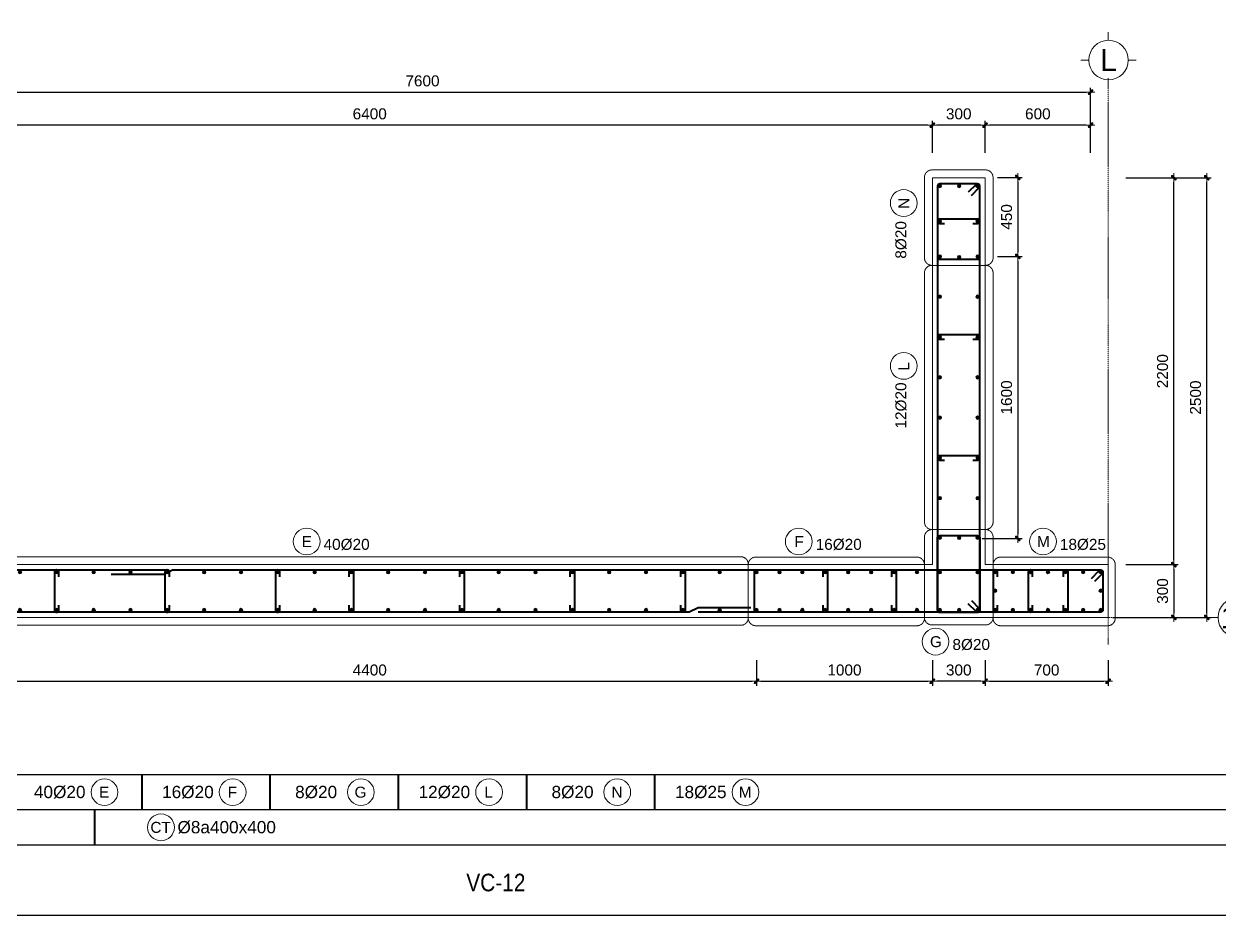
# Model space of a CAD drawing. Header units: millimetres. Extents: x -146909 to 4830753, y -683702 to -336947.
# Drawn here: x 4798686 to 4805484, y -448762 to -443695 of the extents above; entities that cross this region are included whole.
import ezdxf
from ezdxf.enums import TextEntityAlignment as Align

# ---------------------------------------------------------------- set-up
doc = ezdxf.new("R2010")
doc.units = ezdxf.units.MM
doc.header["$MEASUREMENT"] = 0
doc.linetypes.add('Grid Line 4 1_5', pattern=[1140, 600, -225, 90, -225])
doc.linetypes.add('HIDDEN', pattern=[0.375, 0.25, -0.125])
doc.layers.get('0').update_dxf_attribs({"lineweight": 9})
doc.layers.get('Defpoints').update_dxf_attribs({"color": 10, "lineweight": 0})
for name, color, linetype, lineweight in [("'S_General_Cont_1 Thin", 1, 'Continuous', 18), ("'S_General_Text_3_Member name", 3, 'Continuous', 35), ('CDAI', 3, 'Continuous', 40), ('chunho.q', 1, 'Continuous', 13), ('CTHEP', 4, 'Continuous', 50), ('DBAO', 2, 'Continuous', 13), ('DMo', 9, 'HIDDEN', 9), ('KTH', 154, 'Continuous', 9), ('S-GRID', 7, 'Continuous', 5), ('STICK', 1, 'Continuous', 9)]:
    doc.layers.add(name, color=color, linetype=linetype, lineweight=lineweight)
for name, color, linetype in [('DM', 1, 'Continuous'), ('TBL', 1, 'Continuous'), ('TX', 214, 'Continuous')]:
    doc.layers.add(name, color=color, linetype=linetype)
doc.styles.add('arial', font='arial.ttf', dxfattribs={"width": 0.85})
doc.styles.get("Standard").update_dxf_attribs({"font": 'arial.ttf'})
doc.styles.add('TTP-HelCon', font='arial.ttf')
doc.dimstyles.new('TTP-25', dxfattribs={"dimscale": 25, "dimtxt": 2.5, "dimasz": 1, "dimexe": 1, "dimexo": 1, "dimgap": 0.09, "dimtad": 0, "dimdec": 4, "dimrnd": 10, "dimzin": 9, "dimdsep": 46, "dimtxsty": 'TTP-HelCon', "dimblk": 'Stick', "dimcen": 0.09, "dimdle": 1.5, "dimclrd": 256, "dimclre": 256, "dimclrt": 1, "dimadec": 0, "dimazin": 0, "dimtfac": 1, "dimtdec": 4, "dimtmove": 0, "dimatfit": 3, "dimldrblk": 'ARCHTICK', "dimfxl": 1, "dimtvp": 1, "dimtolj": 1, "dimtzin": 0, "dimarcsym": 0})

# ---------------------------------------------------------------- blocks, each defined once
blk = doc.blocks.new('GL')
at = {"layer": "'S_General_Cont_1 Thin"}
for p, q in [((12, 600), (12, 841)), ((-600, 0), (-841, 0)), ((600, 0), (841, 0)), ((12, -600), (12, -841))]:
    blk.add_line(p, q, dxfattribs=at)
blk.add_circle((0, 0), 600, dxfattribs=at)
at = {"layer": "'S_General_Text_3_Member name"}
blk.add_attdef('A', text='', height=602, dxfattribs=at).set_placement((0, 0), align=Align.MIDDLE)
blk = doc.blocks.new('Stick')
at = {"layer": 'STICK'}
h = blk.add_hatch(color=256, dxfattribs=at)
edge = h.paths.add_edge_path()
edge.add_line((0.3, 0.5), (-0.5, -0.3))
edge.add_arc((-0.4, -0.4), 0.141, 135, 315)
edge.add_line((-0.3, -0.5), (0.5, 0.3))
edge.add_arc((0.4, 0.4), 0.141, 315, 495)
blk.add_line((1, 0), (-1, 0), dxfattribs=at)
blk.add_lwpolyline([(0.3, 0.5), (-0.5, -0.3, 1), (-0.3, -0.5), (0.5, 0.3, 1), (0.3, 0.5, 1)], format="xyb", dxfattribs=at)
blk = doc.blocks.new('*D798')
at = {"layer": 'Defpoints', "color": 0, "transparency": 16777216}
for p in [(4804928.3, -446769.5), (4804928.3, -447069.5), (4805226.6, -447069.5)]:
    blk.add_point(p, dxfattribs=at)
at = {"layer": 'KTH', "lineweight": -2, "transparency": 16777216}
for p, q in [((4804953.3, -446769.5), (4805251.6, -446769.5)), ((4805226.6, -446794.5), (4805226.6, -447044.5)), ((4804953.3, -447069.5), (4805251.6, -447069.5))]:
    blk.add_line(p, q, dxfattribs=at)
at = {"layer": 'KTH', "lineweight": -2, "transparency": 16777216, "xscale": 25, "yscale": 25, "zscale": 25}
for p, rotation in [((4805226.6, -446769.5), 90), ((4805226.6, -447069.5), 270)]:
    blk.add_blockref('Stick', p, dxfattribs=dict(at, rotation=rotation))
at = {"layer": 'KTH', "color": 1, "transparency": 16777216, "insert": (4805162.7, -446919.5), "char_height": 62.5, "attachment_point": 5, "rotation": 90, "style": 'TTP-HelCon'}
blk.add_mtext('\\A1;300', dxfattribs=at)
blk = doc.blocks.new('_ArchTick')
at = {"color": 0, "linetype": 'ByBlock', "const_width": 0.15}
blk.add_lwpolyline([(-0.5, -0.5), (0.5, 0.5)], dxfattribs=at)
blk = doc.blocks.new('*D799')
at = {"layer": 'Defpoints', "color": 0, "transparency": 16777216}
for p in [(4804928.3, -444569.5), (4805226.6, -444569.5), (4804928.3, -446769.5)]:
    blk.add_point(p, dxfattribs=at)
at = {"layer": 'KTH', "lineweight": -2, "transparency": 16777216}
for p, q in [((4804953.3, -444569.5), (4805251.6, -444569.5)), ((4805226.6, -446744.5), (4805226.6, -444594.5)), ((4804953.3, -446769.5), (4805251.6, -446769.5))]:
    blk.add_line(p, q, dxfattribs=at)
at = {"layer": 'KTH', "lineweight": -2, "transparency": 16777216, "xscale": 25, "yscale": 25, "zscale": 25}
for p, rotation in [((4805226.6, -444569.5), 90), ((4805226.6, -446769.5), 270)]:
    blk.add_blockref('Stick', p, dxfattribs=dict(at, rotation=rotation))
at = {"layer": 'KTH', "color": 1, "transparency": 16777216, "insert": (4805162.8, -445669.5), "char_height": 62.5, "attachment_point": 5, "rotation": 90, "style": 'TTP-HelCon'}
blk.add_mtext('\\A1;2200', dxfattribs=at)
blk = doc.blocks.new('*D800')
at = {"layer": 'Defpoints', "color": 0, "transparency": 16777216}
for p in [(4804928.3, -444569.5), (4805414.1, -444569.5), (4804853.2, -447069.5)]:
    blk.add_point(p, dxfattribs=at)
at = {"layer": 'KTH', "lineweight": -2, "transparency": 16777216}
for p, q in [((4804953.3, -444569.5), (4805439.1, -444569.5)), ((4805414.1, -447044.5), (4805414.1, -444594.5)), ((4804878.2, -447069.5), (4805439.1, -447069.5))]:
    blk.add_line(p, q, dxfattribs=at)
at = {"layer": 'KTH', "lineweight": -2, "transparency": 16777216, "xscale": 25, "yscale": 25, "zscale": 25}
for p, rotation in [((4805414.1, -444569.5), 90), ((4805414.1, -447069.5), 270)]:
    blk.add_blockref('Stick', p, dxfattribs=dict(at, rotation=rotation))
at = {"layer": 'KTH', "color": 1, "transparency": 16777216, "insert": (4805350.3, -445819.5), "char_height": 62.5, "attachment_point": 5, "rotation": 90, "style": 'TTP-HelCon'}
blk.add_mtext('\\A1;2500', dxfattribs=at)
blk = doc.blocks.new('*D801')
at = {"layer": 'Defpoints', "color": 0, "transparency": 16777216}
for p in [(4804153.2, -444270.5), (4804153.2, -444453), (4804753.2, -444453)]:
    blk.add_point(p, dxfattribs=at)
at = {"layer": 'KTH', "lineweight": -2, "transparency": 16777216}
for p, q in [((4804153.2, -444428), (4804153.2, -444245.5)), ((4804728.2, -444270.5), (4804178.2, -444270.5)), ((4804753.2, -444428), (4804753.2, -444245.5))]:
    blk.add_line(p, q, dxfattribs=at)
at = {"layer": 'KTH', "lineweight": -2, "transparency": 16777216, "xscale": 25, "yscale": 25, "zscale": 25, "rotation": 180}
blk.add_blockref('Stick', (4804153.2, -444270.5), dxfattribs=at)
at = {"layer": 'KTH', "lineweight": -2, "transparency": 16777216, "xscale": 25, "yscale": 25, "zscale": 25}
blk.add_blockref('Stick', (4804753.2, -444270.5), dxfattribs=at)
at = {"layer": 'KTH', "color": 1, "transparency": 16777216, "insert": (4804453.2, -444206.7), "char_height": 62.5, "attachment_point": 5, "style": 'TTP-HelCon'}
blk.add_mtext('\\A1;600', dxfattribs=at)
blk = doc.blocks.new('*D802')
at = {"layer": 'Defpoints', "color": 0, "transparency": 16777216}
for p in [(4803853.2, -444270.5), (4803853.2, -444453), (4804153.2, -444453)]:
    blk.add_point(p, dxfattribs=at)
at = {"layer": 'KTH', "lineweight": -2, "transparency": 16777216}
for p, q in [((4803853.2, -444428), (4803853.2, -444245.5)), ((4804128.2, -444270.5), (4803878.2, -444270.5)), ((4804153.2, -444428), (4804153.2, -444245.5))]:
    blk.add_line(p, q, dxfattribs=at)
at = {"layer": 'KTH', "lineweight": -2, "transparency": 16777216, "xscale": 25, "yscale": 25, "zscale": 25, "rotation": 180}
blk.add_blockref('Stick', (4803853.2, -444270.5), dxfattribs=at)
at = {"layer": 'KTH', "lineweight": -2, "transparency": 16777216, "xscale": 25, "yscale": 25, "zscale": 25}
blk.add_blockref('Stick', (4804153.2, -444270.5), dxfattribs=at)
at = {"layer": 'KTH', "color": 1, "transparency": 16777216, "insert": (4804003.2, -444206.7), "char_height": 62.5, "attachment_point": 5, "style": 'TTP-HelCon'}
blk.add_mtext('\\A1;300', dxfattribs=at)
blk = doc.blocks.new('*D803')
at = {"layer": 'Defpoints', "color": 0, "transparency": 16777216}
for p in [(4797453.2, -444270.5), (4797453.2, -444453), (4803853.2, -444453)]:
    blk.add_point(p, dxfattribs=at)
at = {"layer": 'KTH', "lineweight": -2, "transparency": 16777216}
for p, q in [((4797453.2, -444428), (4797453.2, -444245.5)), ((4803828.2, -444270.5), (4797478.2, -444270.5)), ((4803853.2, -444428), (4803853.2, -444245.5))]:
    blk.add_line(p, q, dxfattribs=at)
at = {"layer": 'KTH', "lineweight": -2, "transparency": 16777216, "xscale": 25, "yscale": 25, "zscale": 25, "rotation": 180}
blk.add_blockref('Stick', (4797453.2, -444270.5), dxfattribs=at)
at = {"layer": 'KTH', "lineweight": -2, "transparency": 16777216, "xscale": 25, "yscale": 25, "zscale": 25}
blk.add_blockref('Stick', (4803853.2, -444270.5), dxfattribs=at)
at = {"layer": 'KTH', "color": 1, "transparency": 16777216, "insert": (4800653.2, -444206.7), "char_height": 62.5, "attachment_point": 5, "style": 'TTP-HelCon'}
blk.add_mtext('\\A1;6400', dxfattribs=at)
blk = doc.blocks.new('*D805')
at = {"layer": 'Defpoints', "color": 0, "transparency": 16777216}
for p in [(4804753.2, -444083), (4804753.2, -444453), (4797153.2, -444569.5)]:
    blk.add_point(p, dxfattribs=at)
at = {"layer": 'KTH', "lineweight": -2, "transparency": 16777216}
for p, q in [((4797153.2, -444544.5), (4797153.2, -444058)), ((4797178.2, -444083), (4804728.2, -444083)), ((4804753.2, -444428), (4804753.2, -444058))]:
    blk.add_line(p, q, dxfattribs=at)
at = {"layer": 'KTH', "lineweight": -2, "transparency": 16777216, "xscale": 25, "yscale": 25, "zscale": 25, "rotation": 180}
blk.add_blockref('Stick', (4797153.2, -444083), dxfattribs=at)
at = {"layer": 'KTH', "lineweight": -2, "transparency": 16777216, "xscale": 25, "yscale": 25, "zscale": 25}
blk.add_blockref('Stick', (4804753.2, -444083), dxfattribs=at)
at = {"layer": 'KTH', "color": 1, "transparency": 16777216, "insert": (4800953.2, -444019.2), "char_height": 62.5, "attachment_point": 5, "style": 'TTP-HelCon'}
blk.add_mtext('\\A1;7600', dxfattribs=at)
blk = doc.blocks.new('*U784')
at = {"layer": 'CTHEP', "ltscale": 0.02, "const_width": 10}
blk.add_lwpolyline([(0, 5, -1), (0, -5, -1)], format="xyb", close=True, dxfattribs=at)
at = {"layer": 'Defpoints', "color": 1}
blk.add_circle((0, 0), 10, dxfattribs=at)
blk = doc.blocks.new('*U785')
at = {"layer": 'CDAI', "color": 0, "linetype": 'ByBlock', "lineweight": -2, "transparency": 16777216}
blk.add_blockref('*U784', (0, 0), dxfattribs=at)
blk = doc.blocks.new('*U786')
at = {"layer": 'CTHEP', "ltscale": 0.02, "const_width": 10}
blk.add_lwpolyline([(0, 5, -1), (0, -5, -1)], format="xyb", close=True, dxfattribs=at)
at = {"layer": 'Defpoints', "color": 1}
blk.add_circle((0, 0), 10, dxfattribs=at)
blk = doc.blocks.new('*U787')
at = {"layer": 'CDAI', "color": 0, "linetype": 'ByBlock', "lineweight": -2, "transparency": 16777216}
for p in [(0, 0), (100, 0), (200, 0), (300, 0), (400, 0), (500, 0), (600, 0), (700, 0)]:
    blk.add_blockref('*U786', p, dxfattribs=at)
blk = doc.blocks.new('*D813')
at = {"layer": 'Defpoints', "color": 0, "transparency": 16777216}
for p in [(4798453.6, -447288.5), (4802853.2, -447288.5), (4802853.2, -447432.6)]:
    blk.add_point(p, dxfattribs=at)
at = {"layer": 'KTH', "lineweight": -2, "transparency": 16777216}
for p, q in [((4798453.6, -447313.5), (4798453.6, -447457.6)), ((4802853.2, -447313.5), (4802853.2, -447457.6)), ((4798478.6, -447432.6), (4802828.2, -447432.6))]:
    blk.add_line(p, q, dxfattribs=at)
at = {"layer": 'KTH', "lineweight": -2, "transparency": 16777216, "xscale": 25, "yscale": 25, "zscale": 25, "rotation": 180}
blk.add_blockref('Stick', (4798453.6, -447432.6), dxfattribs=at)
at = {"layer": 'KTH', "lineweight": -2, "transparency": 16777216, "xscale": 25, "yscale": 25, "zscale": 25}
blk.add_blockref('Stick', (4802853.2, -447432.6), dxfattribs=at)
at = {"layer": 'KTH', "color": 1, "transparency": 16777216, "insert": (4800653.4, -447368.8), "char_height": 62.5, "attachment_point": 5, "style": 'TTP-HelCon'}
blk.add_mtext('\\A1;4400', dxfattribs=at)
blk = doc.blocks.new('*D814')
at = {"layer": 'Defpoints', "color": 0, "transparency": 16777216}
for p in [(4802853.2, -447288.5), (4803853.2, -447288.5), (4803853.2, -447432.6)]:
    blk.add_point(p, dxfattribs=at)
at = {"layer": 'KTH', "lineweight": -2, "transparency": 16777216}
for p, q in [((4802853.2, -447313.5), (4802853.2, -447457.6)), ((4803853.2, -447313.5), (4803853.2, -447457.6)), ((4802878.2, -447432.6), (4803828.2, -447432.6))]:
    blk.add_line(p, q, dxfattribs=at)
at = {"layer": 'KTH', "lineweight": -2, "transparency": 16777216, "xscale": 25, "yscale": 25, "zscale": 25, "rotation": 180}
blk.add_blockref('Stick', (4802853.2, -447432.6), dxfattribs=at)
at = {"layer": 'KTH', "lineweight": -2, "transparency": 16777216, "xscale": 25, "yscale": 25, "zscale": 25}
blk.add_blockref('Stick', (4803853.2, -447432.6), dxfattribs=at)
at = {"layer": 'KTH', "color": 1, "transparency": 16777216, "insert": (4803353.2, -447368.8), "char_height": 62.5, "attachment_point": 5, "style": 'TTP-HelCon'}
blk.add_mtext('\\A1;1000', dxfattribs=at)
blk = doc.blocks.new('*D815')
at = {"layer": 'Defpoints', "color": 0, "transparency": 16777216}
for p in [(4804153.2, -447288.5), (4804853.2, -447288.5), (4804853.2, -447432.6)]:
    blk.add_point(p, dxfattribs=at)
at = {"layer": 'KTH', "lineweight": -2, "transparency": 16777216}
for p, q in [((4804153.2, -447313.5), (4804153.2, -447457.6)), ((4804853.2, -447313.5), (4804853.2, -447457.6)), ((4804178.2, -447432.6), (4804828.2, -447432.6))]:
    blk.add_line(p, q, dxfattribs=at)
at = {"layer": 'KTH', "lineweight": -2, "transparency": 16777216, "xscale": 25, "yscale": 25, "zscale": 25, "rotation": 180}
blk.add_blockref('Stick', (4804153.2, -447432.6), dxfattribs=at)
at = {"layer": 'KTH', "lineweight": -2, "transparency": 16777216, "xscale": 25, "yscale": 25, "zscale": 25}
blk.add_blockref('Stick', (4804853.2, -447432.6), dxfattribs=at)
at = {"layer": 'KTH', "color": 1, "transparency": 16777216, "insert": (4804503.2, -447368.8), "char_height": 62.5, "attachment_point": 5, "style": 'TTP-HelCon'}
blk.add_mtext('\\A1;700', dxfattribs=at)
blk = doc.blocks.new('*D816')
at = {"layer": 'Defpoints', "color": 0, "transparency": 16777216}
for p in [(4803853.2, -447288.5), (4804153.2, -447288.5), (4803853.2, -447432.6)]:
    blk.add_point(p, dxfattribs=at)
at = {"layer": 'KTH', "lineweight": -2, "transparency": 16777216}
for p, q in [((4803853.2, -447313.5), (4803853.2, -447457.6)), ((4804153.2, -447313.5), (4804153.2, -447457.6)), ((4804128.2, -447432.6), (4803878.2, -447432.6))]:
    blk.add_line(p, q, dxfattribs=at)
at = {"layer": 'KTH', "lineweight": -2, "transparency": 16777216, "xscale": 25, "yscale": 25, "zscale": 25, "rotation": 180}
blk.add_blockref('Stick', (4803853.2, -447432.6), dxfattribs=at)
at = {"layer": 'KTH', "lineweight": -2, "transparency": 16777216, "xscale": 25, "yscale": 25, "zscale": 25}
blk.add_blockref('Stick', (4804153.2, -447432.6), dxfattribs=at)
at = {"layer": 'KTH', "color": 1, "transparency": 16777216, "insert": (4804003.2, -447368.8), "char_height": 62.5, "attachment_point": 5, "style": 'TTP-HelCon'}
blk.add_mtext('\\A1;300', dxfattribs=at)
blk = doc.blocks.new('*U790')
at = {"layer": 'CTHEP', "ltscale": 0.02, "const_width": 10}
blk.add_lwpolyline([(0, 5, -1), (0, -5, -1)], format="xyb", close=True, dxfattribs=at)
at = {"layer": 'Defpoints', "color": 1}
blk.add_circle((0, 0), 10, dxfattribs=at)
blk = doc.blocks.new('*U791')
at = {"layer": 'CDAI', "color": 0, "linetype": 'ByBlock', "lineweight": -2, "transparency": 16777216}
for p in [(0, 0), (130.3625, 0), (260.725, 0), (391.0875, 0), (521.45, 0), (651.8125, 0), (782.175, 0), (912.5375, 0), (1042.9, 0)]:
    blk.add_blockref('*U790', p, dxfattribs=at)
blk = doc.blocks.new('*U792')
at = {"layer": 'CTHEP', "ltscale": 0.02, "const_width": 10}
blk.add_lwpolyline([(0, 5, -1), (0, -5, -1)], format="xyb", close=True, dxfattribs=at)
at = {"layer": 'Defpoints', "color": 1}
blk.add_circle((0, 0), 10, dxfattribs=at)
blk = doc.blocks.new('*U793')
at = {"layer": 'CDAI', "color": 0, "linetype": 'ByBlock', "lineweight": -2, "transparency": 16777216}
for p in [(0, 0), (130.3625, 0), (260.725, 0), (391.0875, 0), (521.45, 0), (651.8125, 0), (782.175, 0), (912.5375, 0), (1042.9, 0)]:
    blk.add_blockref('*U792', p, dxfattribs=at)
blk = doc.blocks.new('*D817')
at = {"layer": 'Defpoints', "color": 0, "transparency": 16777216}
for p in [(4804198.5, -444568.2), (4804198.5, -445017), (4804339.1, -445017)]:
    blk.add_point(p, dxfattribs=at)
at = {"layer": 'KTH', "lineweight": -2, "transparency": 16777216}
for p, q in [((4804223.5, -444568.2), (4804364.1, -444568.2)), ((4804339.1, -444593.2), (4804339.1, -444992)), ((4804223.5, -445017), (4804364.1, -445017))]:
    blk.add_line(p, q, dxfattribs=at)
at = {"layer": 'KTH', "lineweight": -2, "transparency": 16777216, "xscale": 25, "yscale": 25, "zscale": 25}
for p, rotation in [((4804339.1, -444568.2), 90), ((4804339.1, -445017), 270)]:
    blk.add_blockref('Stick', p, dxfattribs=dict(at, rotation=rotation))
at = {"layer": 'KTH', "color": 1, "transparency": 16777216, "insert": (4804275.3, -444792.6), "char_height": 62.5, "attachment_point": 5, "rotation": 90, "style": 'TTP-HelCon'}
blk.add_mtext('\\A1;450', dxfattribs=at)
blk = doc.blocks.new('*D818')
at = {"layer": 'Defpoints', "color": 0, "transparency": 16777216}
for p in [(4804198.5, -445017), (4804110.7, -446620.7), (4804339.1, -446620.7)]:
    blk.add_point(p, dxfattribs=at)
at = {"layer": 'KTH', "lineweight": -2, "transparency": 16777216}
for p, q in [((4804223.5, -445017), (4804364.1, -445017)), ((4804339.1, -445042), (4804339.1, -446595.7)), ((4804135.7, -446620.7), (4804364.1, -446620.7))]:
    blk.add_line(p, q, dxfattribs=at)
at = {"layer": 'KTH', "lineweight": -2, "transparency": 16777216, "xscale": 25, "yscale": 25, "zscale": 25}
for p, rotation in [((4804339.1, -445017), 90), ((4804339.1, -446620.7), 270)]:
    blk.add_blockref('Stick', p, dxfattribs=dict(at, rotation=rotation))
at = {"layer": 'KTH', "color": 1, "transparency": 16777216, "insert": (4804275.3, -445818.8), "char_height": 62.5, "attachment_point": 5, "rotation": 90, "style": 'TTP-HelCon'}
blk.add_mtext('\\A1;1600', dxfattribs=at)
blk = doc.blocks.new('*U626')
at = {"layer": 'CTHEP', "ltscale": 0.02, "const_width": 10}
blk.add_lwpolyline([(0, 5, -1), (0, -5, -1)], format="xyb", close=True, dxfattribs=at)
at = {"layer": 'Defpoints', "color": 1}
blk.add_circle((0, 0), 10, dxfattribs=at)
blk = doc.blocks.new('*U627')
at = {"layer": 'CDAI', "color": 0, "linetype": 'ByBlock', "lineweight": -2, "transparency": 16777216}
for p in [(0, 0), (200, 0), (400, 0)]:
    blk.add_blockref('*U626', p, dxfattribs=at)
blk = doc.blocks.new('*U632')
at = {"layer": 'CTHEP', "ltscale": 0.02, "const_width": 10}
blk.add_lwpolyline([(0, 5, -1), (0, -5, -1)], format="xyb", close=True, dxfattribs=at)
at = {"layer": 'Defpoints', "color": 1}
blk.add_circle((0, 0), 10, dxfattribs=at)
blk = doc.blocks.new('*U633')
at = {"layer": 'CDAI', "color": 0, "linetype": 'ByBlock', "lineweight": -2, "transparency": 16777216}
blk.add_blockref('*U632', (0, 0), dxfattribs=at)
blk = doc.blocks.new('*U628')
at = {"layer": 'CTHEP', "ltscale": 0.02, "const_width": 10}
blk.add_lwpolyline([(0, 5, -1), (0, -5, -1)], format="xyb", close=True, dxfattribs=at)
at = {"layer": 'Defpoints', "color": 1}
blk.add_circle((0, 0), 10, dxfattribs=at)
blk = doc.blocks.new('*U629')
at = {"layer": 'CDAI', "color": 0, "linetype": 'ByBlock', "lineweight": -2, "transparency": 16777216}
for p in [(0, 0), (200, 0), (400, 0)]:
    blk.add_blockref('*U628', p, dxfattribs=at)
blk = doc.blocks.new('*U630')
at = {"layer": 'CTHEP', "ltscale": 0.02, "const_width": 10}
blk.add_lwpolyline([(0, 5, -1), (0, -5, -1)], format="xyb", close=True, dxfattribs=at)
at = {"layer": 'Defpoints', "color": 1}
blk.add_circle((0, 0), 10, dxfattribs=at)
blk = doc.blocks.new('*U631')
at = {"layer": 'CDAI', "color": 0, "linetype": 'ByBlock', "lineweight": -2, "transparency": 16777216}
blk.add_blockref('*U630', (0, 0), dxfattribs=at)
blk = doc.blocks.new('*U634')
at = {"layer": 'CTHEP', "ltscale": 0.02, "const_width": 10}
blk.add_lwpolyline([(0, 5, -1), (0, -5, -1)], format="xyb", close=True, dxfattribs=at)
at = {"layer": 'Defpoints', "color": 1}
blk.add_circle((0, 0), 10, dxfattribs=at)
blk = doc.blocks.new('*U635')
at = {"layer": 'CDAI', "color": 0, "linetype": 'ByBlock', "lineweight": -2, "transparency": 16777216}
blk.add_blockref('*U634', (0, 0), dxfattribs=at)
blk = doc.blocks.new('*U638')
at = {"layer": 'CTHEP', "ltscale": 0.02, "const_width": 10}
blk.add_lwpolyline([(0, 5, -1), (0, -5, -1)], format="xyb", close=True, dxfattribs=at)
at = {"layer": 'Defpoints', "color": 1}
blk.add_circle((0, 0), 10, dxfattribs=at)
blk = doc.blocks.new('*U639')
at = {"layer": 'CDAI', "color": 0, "linetype": 'ByBlock', "lineweight": -2, "transparency": 16777216}
blk.add_blockref('*U638', (0, 0), dxfattribs=at)
blk = doc.blocks.new('*U636')
at = {"layer": 'CTHEP', "ltscale": 0.02, "const_width": 10}
blk.add_lwpolyline([(0, 5, -1), (0, -5, -1)], format="xyb", close=True, dxfattribs=at)
at = {"layer": 'Defpoints', "color": 1}
blk.add_circle((0, 0), 10, dxfattribs=at)
blk = doc.blocks.new('*U637')
at = {"layer": 'CDAI', "color": 0, "linetype": 'ByBlock', "lineweight": -2, "transparency": 16777216}
blk.add_blockref('*U636', (0, 0), dxfattribs=at)
blk = doc.blocks.new('*U648')
at = {"layer": 'CTHEP', "ltscale": 0.02, "const_width": 10}
blk.add_lwpolyline([(0, 5, -1), (0, -5, -1)], format="xyb", close=True, dxfattribs=at)
at = {"layer": 'Defpoints', "color": 1}
blk.add_circle((0, 0), 10, dxfattribs=at)
blk = doc.blocks.new('*U649')
at = {"layer": 'CDAI', "color": 0, "linetype": 'ByBlock', "lineweight": -2, "transparency": 16777216}
blk.add_blockref('*U648', (0, 0), dxfattribs=at)
blk = doc.blocks.new('*U650')
at = {"layer": 'CTHEP', "ltscale": 0.02, "const_width": 10}
blk.add_lwpolyline([(0, 5, -1), (0, -5, -1)], format="xyb", close=True, dxfattribs=at)
at = {"layer": 'Defpoints', "color": 1}
blk.add_circle((0, 0), 10, dxfattribs=at)
blk = doc.blocks.new('*U651')
at = {"layer": 'CDAI', "color": 0, "linetype": 'ByBlock', "lineweight": -2, "transparency": 16777216}
blk.add_blockref('*U650', (0, 0), dxfattribs=at)
blk = doc.blocks.new('*U652')
at = {"layer": 'CTHEP', "ltscale": 0.02, "const_width": 10}
blk.add_lwpolyline([(0, 5, -1), (0, -5, -1)], format="xyb", close=True, dxfattribs=at)
at = {"layer": 'Defpoints', "color": 1}
blk.add_circle((0, 0), 10, dxfattribs=at)
blk = doc.blocks.new('*U653')
at = {"layer": 'CDAI', "color": 0, "linetype": 'ByBlock', "lineweight": -2, "transparency": 16777216}
blk.add_blockref('*U652', (0, 0), dxfattribs=at)
blk = doc.blocks.new('*U642')
at = {"layer": 'CTHEP', "ltscale": 0.02, "const_width": 10}
blk.add_lwpolyline([(0, 5, -1), (0, -5, -1)], format="xyb", close=True, dxfattribs=at)
at = {"layer": 'Defpoints', "color": 1}
blk.add_circle((0, 0), 10, dxfattribs=at)
blk = doc.blocks.new('*U643')
at = {"layer": 'CDAI', "color": 0, "linetype": 'ByBlock', "lineweight": -2, "transparency": 16777216}
blk.add_blockref('*U642', (0, 0), dxfattribs=at)
blk = doc.blocks.new('*U644')
at = {"layer": 'CTHEP', "ltscale": 0.02, "const_width": 10}
blk.add_lwpolyline([(0, 5, -1), (0, -5, -1)], format="xyb", close=True, dxfattribs=at)
at = {"layer": 'Defpoints', "color": 1}
blk.add_circle((0, 0), 10, dxfattribs=at)
blk = doc.blocks.new('*U645')
at = {"layer": 'CDAI', "color": 0, "linetype": 'ByBlock', "lineweight": -2, "transparency": 16777216}
blk.add_blockref('*U644', (0, 0), dxfattribs=at)
blk = doc.blocks.new('*U646')
at = {"layer": 'CTHEP', "ltscale": 0.02, "const_width": 10}
blk.add_lwpolyline([(0, 5, -1), (0, -5, -1)], format="xyb", close=True, dxfattribs=at)
at = {"layer": 'Defpoints', "color": 1}
blk.add_circle((0, 0), 10, dxfattribs=at)
blk = doc.blocks.new('*U647')
at = {"layer": 'CDAI', "color": 0, "linetype": 'ByBlock', "lineweight": -2, "transparency": 16777216}
for p in [(0, 0), (229.1, 0), (458.2, 0), (687.3, 0), (916.4, 0), (1145.5, 0), (1374.6, 0)]:
    blk.add_blockref('*U646', p, dxfattribs=at)
blk = doc.blocks.new('*U640')
at = {"layer": 'CTHEP', "ltscale": 0.02, "const_width": 10}
blk.add_lwpolyline([(0, 5, -1), (0, -5, -1)], format="xyb", close=True, dxfattribs=at)
at = {"layer": 'Defpoints', "color": 1}
blk.add_circle((0, 0), 10, dxfattribs=at)
blk = doc.blocks.new('*U641')
at = {"layer": 'CDAI', "color": 0, "linetype": 'ByBlock', "lineweight": -2, "transparency": 16777216}
for p in [(0, 0), (229.1, 0), (458.2, 0), (687.3, 0), (916.4, 0), (1145.5, 0), (1374.6, 0)]:
    blk.add_blockref('*U640', p, dxfattribs=at)
blk = doc.blocks.new('VA12')
at = {"layer": 'CDAI'}
for points in [[(-179.5, -53.2), (-223.8, -8.8, -0.668179), (-215, 12.5), (0, 12.5, -0.414214), (12.5, 0), (12.5, -2410.4, -0.414214), (0, -2422.9), (-215, -2422.9, -0.414214), (-227.5, -2410.4), (-227.5, 0, -0.668179), (-206.2, 8.8), (-161.8, -35.5)], [(-179.5, -53.2), (-223.8, -8.8, -0.668179), (-215, 12.5), (0, 12.5, -0.414214), (12.5, 0), (12.5, -404, -0.414214), (0, -416.5), (-215, -416.5, -0.414214), (-227.5, -404), (-227.5, 0, -0.668179), (-206.2, 8.8), (-161.8, -35.5)], [(-187.5, -212.5), (-215, -212.5, -1), (-215, -187.5), (0, -187.5, -1), (0, -212.5), (-27.5, -212.5)], [(-187.5, -870.7), (-215, -870.7, -1), (-215, -845.7), (0, -845.7, -1), (0, -870.7), (-27.5, -870.7)], [(-187.5, -1558), (-215, -1558, -1), (-215, -1533), (0, -1533, -1), (0, -1558), (-27.5, -1558)], [(-179.5, -2357.2), (-223.8, -2401.5, 0.668179), (-215, -2422.9), (0, -2422.9, 0.414214), (12.5, -2410.4), (12.5, -1999.7, 0.414214), (0, -1987.2), (-215, -1987.2, 0.414214), (-227.5, -1999.7), (-227.5, -2410.4, 0.668179), (-206.2, -2419.2), (-161.8, -2374.9)]]:
    blk.add_lwpolyline(points, format="xyb", dxfattribs=at)
at = {"layer": 'DMo', "color": 6, "ltscale": 10}
for points in [[(-259.8, 91.8), (44.6, 91.8, -0.414214), (87.5, 48.8), (87.5, -407.8, -0.414214), (44.6, -450.7), (-259.8, -450.7, -0.414214), (-302.8, -407.8), (-302.8, 48.8, -0.414214)], [(-259.8, -450.7), (44.6, -450.7, -0.414214), (87.5, -493.7), (87.5, -1910, -0.414214), (44.6, -1952.9), (-259.8, -1952.9, -0.414214), (-302.8, -1910), (-302.8, -493.7, -0.414214)]]:
    blk.add_lwpolyline(points, format="xyb", close=True, dxfattribs=at)
at = {"layer": 'CDAI', "color": 214, "xscale": -1}
for name, p, rotation in [('*U629', (-215, 0), 90), ('*U647', (-215, -400), 90), ('*U631', (-109.8, -404), 270), ('*U643', (0, -1999.3), 270), ('*U645', (0, -2195), 270), ('*U639', (-109.8, -2410.5), 270), ('*U635', (0, -2410.5), 270)]:
    blk.add_blockref(name, p, dxfattribs=dict(at, rotation=rotation))
at = {"layer": 'CDAI', "color": 214}
for name, p, rotation in [('*U633', (-109.8, 0), 270), ('*U627', (0, 0), 270), ('*U641', (0, -400.1), 270), ('*U649', (-214.6, -1999.3), 90), ('*U637', (-109.8, -1999.7), 270), ('*U653', (-215, -2195), 90), ('*U651', (-215, -2410.5), 90)]:
    blk.add_blockref(name, p, dxfattribs=dict(at, rotation=rotation))
blk = doc.blocks.new('*U794')
at = {"layer": 'CTHEP', "ltscale": 0.02, "const_width": 10}
blk.add_lwpolyline([(0, 5, -1), (0, -5, -1)], format="xyb", close=True, dxfattribs=at)
at = {"layer": 'Defpoints', "color": 1}
blk.add_circle((0, 0), 10, dxfattribs=at)
blk = doc.blocks.new('*U795')
at = {"layer": 'CDAI', "color": 0, "linetype": 'ByBlock', "lineweight": -2, "transparency": 16777216}
for p in [(0, 0), (209.5, 0), (419, 0), (628.4, 0), (837.9, 0), (1047.4, 0), (1256.9, 0), (1466.3, 0), (1675.8, 0), (1885.3, 0), (2094.8, 0), (2304.2, 0), (2513.7, 0), (2723.2, 0), (2932.7, 0), (3142.1, 0), (3351.6, 0), (3561.1, 0), (3770.6, 0), (3980, 0), (4189.5, 0), (4399, 0)]:
    blk.add_blockref('*U794', p, dxfattribs=at)
blk = doc.blocks.new('*U796')
at = {"layer": 'CTHEP', "ltscale": 0.02, "const_width": 10}
blk.add_lwpolyline([(0, 5, -1), (0, -5, -1)], format="xyb", close=True, dxfattribs=at)
at = {"layer": 'Defpoints', "color": 1}
blk.add_circle((0, 0), 10, dxfattribs=at)
blk = doc.blocks.new('*U797')
at = {"layer": 'CDAI', "color": 0, "linetype": 'ByBlock', "lineweight": -2, "transparency": 16777216}
for p in [(0, 0), (209.5, 0), (419, 0), (628.4, 0), (837.9, 0), (1047.4, 0), (1256.9, 0), (1466.3, 0), (1675.8, 0), (1885.3, 0), (2094.8, 0), (2304.2, 0), (2513.7, 0), (2723.2, 0), (2932.7, 0), (3142.1, 0), (3351.6, 0), (3561.1, 0), (3770.6, 0), (3980, 0), (4189.5, 0), (4399, 0)]:
    blk.add_blockref('*U796', p, dxfattribs=at)
blk = doc.blocks.new('sign of slab')
at = {"layer": "'S_General_Cont_1 Thin"}
blk.add_circle((-10, 0), 475, dxfattribs=at)
at = {"layer": "'S_General_Text_3_Member name", "style": 'arial'}
blk.add_attdef('S', text='', height=250, dxfattribs=at).set_placement((-23, -1), align=Align.MIDDLE_CENTER)
blk = doc.blocks.new('*U778')
at = {"layer": 'CTHEP', "ltscale": 0.02, "const_width": 10}
blk.add_lwpolyline([(0, 5, -1), (0, -5, -1)], format="xyb", close=True, dxfattribs=at)
at = {"layer": 'Defpoints', "color": 1}
blk.add_circle((0, 0), 10, dxfattribs=at)
blk = doc.blocks.new('*U779')
at = {"layer": 'CDAI', "color": 0, "linetype": 'ByBlock', "lineweight": -2, "transparency": 16777216}
for p in [(0, 0), (100, 0), (200, 0), (300, 0), (400, 0), (500, 0), (600, 0), (700, 0)]:
    blk.add_blockref('*U778', p, dxfattribs=at)
blk = doc.blocks.new('*U780')
at = {"layer": 'CTHEP', "ltscale": 0.02, "const_width": 10}
blk.add_lwpolyline([(0, 5, -1), (0, -5, -1)], format="xyb", close=True, dxfattribs=at)
at = {"layer": 'Defpoints', "color": 1}
blk.add_circle((0, 0), 10, dxfattribs=at)
blk = doc.blocks.new('*U781')
at = {"layer": 'CDAI', "color": 0, "linetype": 'ByBlock', "lineweight": -2, "transparency": 16777216}
blk.add_blockref('*U780', (0, 0), dxfattribs=at)

msp = doc.modelspace()

# ---------------------------------------------------------------- linework, layer by layer
at = {"layer": 'CDAI', "color": 214}
for p, q in [((4799356.32186, -447961.98892), (4799356.32186, -448161.98892)), ((4800085.53811, -447961.98892), (4800085.53811, -448161.98892)), ((4800814.75436, -447961.98892), (4800814.75436, -448161.98892)), ((4801543.97061, -447961.98892), (4801543.97061, -448161.98892)), ((4802273.18686, -447961.98892), (4802273.18686, -448161.98892)), ((4799087.68753, -448161.98892), (4799087.68753, -448361.98892))]:
    msp.add_line(p, q, dxfattribs=at)
at = {"layer": 'CDAI'}
for points in [[(4802821.30934, -447015.52285), (4802520.53212, -447015.52285), (4802470.53212, -447040.52285), (4797195.69657, -447039.49228, -0.4142135624), (4797183.19657, -447026.99228), (4797183.19657, -446811.99228, -0.4142154897), (4797195.69665, -446799.49228), (4799499.43163, -446799.49228)], [(4798885.04924, -446839.49154), (4798885.04924, -446811.99154, 1), (4798860.04924, -446811.99154), (4798860.04924, -447027.49154, 1), (4798885.04924, -447027.49154), (4798885.04924, -446999.99154)], [(4799513.47782, -446839.49154), (4799513.47782, -446811.99154, 1), (4799488.47782, -446811.99154), (4799488.47782, -447027.49154, 1), (4799513.47782, -447027.49154), (4799513.47782, -446999.99154)], [(4800141.90639, -446839.49154), (4800141.90639, -446811.99154, 1), (4800116.90639, -446811.99154), (4800116.90639, -447027.49154, 1), (4800141.90639, -447027.49154), (4800141.90639, -446999.99154)], [(4800536.45907, -446839.49154), (4800536.45907, -446811.99154, -1), (4800561.45907, -446811.99154), (4800561.45907, -447027.49154, -1), (4800536.45907, -447027.49154), (4800536.45907, -446999.99154)], [(4801164.88764, -446839.49154), (4801164.88764, -446811.99154, -1), (4801189.88764, -446811.99154), (4801189.88764, -447027.49154, -1), (4801164.88764, -447027.49154), (4801164.88764, -446999.99154)], [(4801793.31621, -446839.49154), (4801793.31621, -446811.99154, -1), (4801818.31621, -446811.99154), (4801818.31621, -447027.49154, -1), (4801793.31621, -447027.49154), (4801793.31621, -446999.99154)], [(4802421.74478, -446839.49154), (4802421.74478, -446811.99154, -1), (4802446.74478, -446811.99154), (4802446.74478, -447027.49154, -1), (4802421.74478, -447027.49154), (4802421.74478, -446999.99154)], [(4804757.53813, -446847.47291), (4804801.85833, -446803.15271, -0.6681786379), (4804823.19717, -446811.99154), (4804823.19717, -447026.99889, -0.4142135624), (4804810.69717, -447039.49889), (4802853.19747, -447039.6762, -0.4142135624), (4802840.69747, -447027.1762), (4802840.69747, -446812.16885, -0.4142135624), (4802853.19747, -446799.66885), (4804810.69717, -446799.49154, -0.6681786379), (4804819.536, -446820.83038), (4804775.2158, -446865.15058)], [(4803231.78466, -446839.49154), (4803231.78466, -446811.99154, -1), (4803256.78466, -446811.99154), (4803256.78466, -447027.49154, -1), (4803231.78466, -447027.49154), (4803231.78466, -446999.99154)], [(4803622.87216, -446839.49154), (4803622.87216, -446811.99154, -1), (4803647.87216, -446811.99154), (4803647.87216, -447027.49154, -1), (4803622.87216, -447027.49154), (4803622.87216, -446999.99154)], [(4804223.19717, -446838.99154), (4804223.19717, -446811.49154, 1), (4804198.19717, -446811.49154), (4804198.19717, -447026.99154, 1), (4804223.19717, -447026.99154), (4804223.19717, -446999.49154)], [(4804423.19717, -446838.99154), (4804423.19717, -446811.49154, 1), (4804398.19717, -446811.49154), (4804398.19717, -447026.99154, 1), (4804423.19717, -447026.99154), (4804423.19717, -446999.49154)], [(4804598.19717, -446838.99154), (4804598.19717, -446811.49154, -1), (4804623.19717, -446811.49154), (4804623.19717, -447026.99154, -1), (4804598.19717, -447026.99154), (4804598.19717, -446999.49154)]]:
    msp.add_lwpolyline(points, format="xyb", dxfattribs=at)
at = {"layer": 'CDAI', "ltscale": 0.02}
msp.add_lwpolyline([(4799182.49748, -446824.49228), (4799482.23333, -446824.49228), (4799532.23333, -446799.49228), (4804808.19717, -446799.49154, -0.4142135624), (4804823.19717, -446814.49154), (4804823.19717, -447024.49154, -0.4142135624), (4804808.19717, -447039.49154), (4802521.56707, -447039.49154)], format="xyb", dxfattribs=at)
msp.add_lwpolyline([(4799182.49748, -446824.49228), (4799482.23333, -446824.49228), (4799532.23333, -446799.49228), (4804808.19717, -446799.49154, -0.4142135624), (4804823.19717, -446814.49154), (4804823.19717, -447024.49154, -0.4142135624), (4804808.19717, -447039.49154), (4802521.56707, -447039.49154)], format="xyb", dxfattribs=at)
at = {"layer": 'DBAO', "color": 1}
msp.add_lwpolyline([(4808950.47356, -448761.98892), (4792200.47356, -448761.98892), (4792200.47356, -434761.98892), (4808950.47356, -434761.98892)], close=True, dxfattribs=at)
at = {"layer": 'DBAO'}
msp.add_lwpolyline([(4797153.19717, -444569.49154), (4797153.19717, -447069.49154), (4804853.19717, -447069.49154), (4804853.19717, -446769.49154), (4804153.19717, -446769.49154), (4804153.19717, -444569.49154), (4803853.19717, -444569.49154), (4803853.19717, -446769.49154), (4797453.19717, -446769.49154), (4797453.19717, -444569.49154), (4797153.19717, -444569.49154)], dxfattribs=at)
at = {"layer": 'DMo', "color": 6, "ltscale": 10}
for points in [[(4803851.2554, -447112.43121), (4804155.65203, -447112.43121, 0.4142135624), (4804198.59169, -447069.49154), (4804198.59169, -446612.86363, 0.4142135624), (4804155.65203, -446569.92396), (4803851.2554, -446569.92396, 0.4142135624), (4803808.31573, -446612.86363), (4803808.31573, -447069.49154, 0.4142135624)], [(4798500.59686, -446767.15008), (4798500.59686, -447071.54671, 0.4142135624), (4798543.53653, -447114.48637), (4802763.2575, -447114.48637, 0.4142135624), (4802806.19716, -447071.54671), (4802806.19716, -446767.15008, 0.4142135624), (4802763.2575, -446724.21042), (4798543.53653, -446724.21042, 0.4142135624)], [(4802806.19716, -446769.49114), (4802806.19716, -447073.88777, 0.4142135624), (4802849.13683, -447116.82743), (4803765.37607, -447116.82743, 0.4142135624), (4803808.31573, -447073.88777), (4803808.31573, -446769.49114, 0.4142135624), (4803765.37607, -446726.55148), (4802849.13683, -446726.55148, 0.4142135624)], [(4804893.19717, -446769.49114), (4804893.19717, -447073.88777, -0.4142135624), (4804850.2575, -447116.82743), (4804241.53135, -447116.82743, -0.4142135624), (4804198.59169, -447073.88777), (4804198.59169, -446769.49114, -0.4142135624), (4804241.53135, -446726.55148), (4804850.2575, -446726.55148, -0.4142135624)]]:
    msp.add_lwpolyline(points, format="xyb", close=True, dxfattribs=at)
at = {"layer": 'S-GRID', "color": 17, "linetype": 'Grid Line 4 1_5', "ltscale": 0.01, "true_color": 0x804040}
for p, q in [((4804853.19717, -447223.28569), (4804853.19717, -444003.17328)), ((4805433.30577, -447069.49154), (4797090.76807, -447069.49154))]:
    msp.add_line(p, q, dxfattribs=at)
at = {"layer": 'TBL'}
for p, q in [((4794988.64647, -447961.98892), (4807316.52474, -447961.98892)), ((4794988.64647, -448361.98892), (4807316.52474, -448361.98892)), ((4794988.64647, -448761.98892), (4807316.52474, -448761.98892))]:
    msp.add_line(p, q, dxfattribs=at)
at = {"layer": 'TBL', "color": 8}
msp.add_line((4794988.64647, -448161.98892), (4807316.52474, -448161.98892), dxfattribs=at)

# ---------------------------------------------------------------- block references
ref = msp.add_blockref('GL', (4804855.36432, -443900.45203), dxfattribs=dict(xscale=-0.187421907519365, yscale=0.187421907519365, zscale=0.187421907519365))
ref.add_attrib('A', 'L', dxfattribs={"layer": "'S_General_Text_3_Member name", "height": 125}).set_placement((4804855.36432, -443900.45203), align=Align.MIDDLE)
ref = msp.add_blockref('sign of slab', (4803690.34111, -444711.76757), dxfattribs=dict(xscale=-0.16, yscale=0.16, zscale=0.16, rotation=270))
ref.add_attrib('S', 'N', dxfattribs={"layer": 'DM', "height": 62.5, "rotation": 90, "style": 'arial'}).set_placement((4803690.18422, -444715.52159), align=Align.MIDDLE_CENTER)
ref = msp.add_blockref('sign of slab', (4803690.34111, -445638.05837), dxfattribs=dict(xscale=-0.16, yscale=0.16, zscale=0.16, rotation=270))
ref.add_attrib('S', 'L', dxfattribs={"layer": 'DM', "height": 62.5, "rotation": 90, "style": 'arial'}).set_placement((4803690.18422, -445641.81238), align=Align.MIDDLE_CENTER)
ref = msp.add_blockref('sign of slab', (4800292.77297, -446638.0134), dxfattribs=dict(xscale=-0.16, yscale=0.16, zscale=0.16))
ref.add_attrib('S', 'E', dxfattribs={"layer": 'DM', "height": 62.5, "style": 'arial'}).set_placement((4800294.77903, -446638.17029), align=Align.MIDDLE_CENTER)
ref = msp.add_blockref('sign of slab', (4803091.69454, -446638.0134), dxfattribs=dict(xscale=-0.16, yscale=0.16, zscale=0.16))
ref.add_attrib('S', 'F', dxfattribs={"layer": 'DM', "height": 62.5, "style": 'arial'}).set_placement((4803095.44855, -446638.17029), align=Align.MIDDLE_CENTER)
ref = msp.add_blockref('sign of slab', (4804480.85401, -446638.0134), dxfattribs=dict(xscale=-0.16, yscale=0.16, zscale=0.16))
ref.add_attrib('S', 'M', dxfattribs={"layer": 'DM', "height": 62.5, "style": 'arial'}).set_placement((4804484.60802, -446638.17029), align=Align.MIDDLE_CENTER)
ref = msp.add_blockref('GL', (4805590.90394, -447069.49154), dxfattribs=dict(xscale=-0.187421907519365, yscale=0.187421907519365, zscale=0.187421907519365))
ref.add_attrib('A', '18', dxfattribs={"layer": "'S_General_Text_3_Member name", "height": 125}).set_placement((4805590.90394, -447069.49154), align=Align.MIDDLE)
ref = msp.add_blockref('sign of slab', (4803869.70892, -447207.21682), dxfattribs=dict(xscale=-0.16, yscale=0.16, zscale=0.16))
ref.add_attrib('S', 'G', dxfattribs={"layer": 'DM', "height": 62.5, "style": 'arial'}).set_placement((4803873.46294, -447207.37371), align=Align.MIDDLE_CENTER)
ref = msp.add_blockref('sign of slab', (4799145.9916, -448063.08503), dxfattribs=dict(xscale=0.16, yscale=0.16, zscale=0.16))
ref.add_attrib('S', 'E', dxfattribs={"layer": 'DM', "height": 62.5, "style": 'arial'}).set_placement((4799142.23759, -448063.24192), align=Align.MIDDLE_CENTER)
ref = msp.add_blockref('sign of slab', (4799875.20785, -448063.08503), dxfattribs=dict(xscale=0.16, yscale=0.16, zscale=0.16))
ref.add_attrib('S', 'F', dxfattribs={"layer": 'DM', "height": 62.5, "style": 'arial'}).set_placement((4799871.45384, -448063.24192), align=Align.MIDDLE_CENTER)
ref = msp.add_blockref('sign of slab', (4800604.4241, -448063.08503), dxfattribs=dict(xscale=0.16, yscale=0.16, zscale=0.16))
ref.add_attrib('S', 'G', dxfattribs={"layer": 'DM', "height": 62.5, "style": 'arial'}).set_placement((4800600.67009, -448063.24192), align=Align.MIDDLE_CENTER)
ref = msp.add_blockref('sign of slab', (4801333.64036, -448063.08503), dxfattribs=dict(xscale=0.16, yscale=0.16, zscale=0.16))
ref.add_attrib('S', 'L', dxfattribs={"layer": 'DM', "height": 62.5, "style": 'arial'}).set_placement((4801329.88634, -448063.24192), align=Align.MIDDLE_CENTER)
ref = msp.add_blockref('sign of slab', (4802062.85661, -448063.08503), dxfattribs=dict(xscale=0.16, yscale=0.16, zscale=0.16))
ref.add_attrib('S', 'N', dxfattribs={"layer": 'DM', "height": 62.5, "style": 'arial'}).set_placement((4802059.10259, -448063.24192), align=Align.MIDDLE_CENTER)
ref = msp.add_blockref('sign of slab', (4802792.07286, -448063.08503), dxfattribs=dict(xscale=0.16, yscale=0.16, zscale=0.16))
ref.add_attrib('S', 'M', dxfattribs={"layer": 'DM', "height": 62.5, "style": 'arial'}).set_placement((4802788.31884, -448063.24192), align=Align.MIDDLE_CENTER)
ref = msp.add_blockref('sign of slab', (4799467.44964, -448263.08503), dxfattribs=dict(xscale=0.16, yscale=0.16, zscale=0.16))
ref.add_attrib('S', 'CT', dxfattribs={"layer": 'DM', "height": 62.5, "style": 'arial'}).set_placement((4799463.69563, -448263.24192), align=Align.MIDDLE_CENTER)
at = {"layer": 'CDAI', "xscale": -1}
msp.add_blockref('VA12', (4803895.69717, -444616.99154), dxfattribs=at)
at = {"layer": 'CDAI', "color": 214, "xscale": -1}
for name, p in [('*U795', (4802853.19716, -446811.99154)), ('*U779', (4804810.69717, -446811.49154))]:
    msp.add_blockref(name, p, dxfattribs=at)
at = {"layer": 'CDAI', "color": 214}
msp.add_blockref('*U791', (4802853.19716, -446811.99154), dxfattribs=at)
at = {"layer": 'CDAI', "color": 214, "rotation": 180}
for name, p in [('*U781', (4804210.69396, -446917.4206)), ('*U785', (4804810.69396, -446917.4206)), ('*U797', (4802853.19716, -447027.3535)), ('*U787', (4804810.69717, -447027.49154))]:
    msp.add_blockref(name, p, dxfattribs=at)
at = {"layer": 'CDAI', "color": 214, "xscale": -1, "rotation": 180}
msp.add_blockref('*U793', (4802853.19716, -447027.3535), dxfattribs=at)

# ---------------------------------------------------------------- texts
at = {"layer": 'chunho.q', "color": 1, "style": 'arial'}
for s, p in [('8%%C20', (4803705.31531, -445029.7625)), ('12%%C20', (4803705.31531, -445995.63061))]:
    msp.add_text(s, height=62.5, rotation=90, dxfattribs=at).set_placement(p)
for s, p in [('40%%C20', (4800390.58225, -446685.32603)), ('16%%C20', (4803189.50382, -446685.32603)), ('18%%C25', (4804578.6633, -446685.32603)), ('8%%C20', (4803967.51821, -447254.52945))]:
    msp.add_text(s, height=62.5, dxfattribs=at).set_placement(p)
at = {"layer": 'TX', "color": 2, "style": 'arial'}
for s, p in [('40%%C20', (4798889.89437, -448061.98892)), ('16%%C20', (4799619.11062, -448061.98892)), ('8%%C20', (4800348.32687, -448061.98892)), ('12%%C20', (4801077.54312, -448061.98892)), ('8%%C20', (4801806.75937, -448061.98892)), ('18%%C25', (4802535.97562, -448061.98892)), ('%%C8a400x400', (4799839.57452, -448261.98892))]:
    msp.add_text(s, height=70, dxfattribs=at).set_placement(p, align=Align.MIDDLE_CENTER)
at = {"layer": 'TX', "color": 2, "insert": (4801370.58786, -448526.68797), "char_height": 100, "width": 312.1258527, "attachment_point": 2, "style": 'arial'}
msp.add_mtext('VC-12', dxfattribs=at)

# ---------------------------------------------------------------- dimensions: what is measured, and where the dimension line sits
at = {"layer": 'KTH'}
for base, p1, p2, angle, picture, middle in [((4804753.19716, -444083.03554), (4797153.19717, -444569.49154), (4804753.19716, -444453.00004), 180, '*D805', (4800953.19716, -444019.21391)), ((4804153.19717, -444270.53554), (4804753.19716, -444453.00004), (4804153.19717, -444453.00004), 180, '*D801', (4804453.19716, -444206.71391)), ((4804339.11377, -445016.99154), (4804198.47829, -444568.15125), (4804198.47829, -445016.99154), 90, '*D817', (4804275.29215, -444792.57139)), ((4805414.11377, -444569.49154), (4804853.19717, -447069.49154), (4804928.26916, -444569.49154), 90, '*D800', (4805350.29215, -445819.49154)), ((4805226.61377, -447069.49154), (4804928.26916, -446769.49154), (4804928.26916, -447069.49154), 90, '*D798', (4805162.74951, -446919.49154))]:
    dim = msp.add_linear_dim(base=base, p1=p1, p2=p2, angle=angle, dimstyle='TTP-25', dxfattribs=at)
    dim.commit()
    dim.dimension.update_dxf_attribs({"geometry": picture, "text_midpoint": middle})
for base, p1, p2, angle, picture, middle in [((4797453.19717, -444270.53554), (4803853.19717, -444453.00004), (4797453.19717, -444453.00004), 180, '*D803', (4800653.19717, -444206.71391)), ((4803853.19717, -444270.53554), (4804153.19717, -444453.00004), (4803853.19717, -444453.00004), 180, '*D802', (4804003.19717, -444206.67128)), ((4805226.61377, -444569.49154), (4804928.26916, -446769.49154), (4804928.26916, -444569.49154), 90, '*D799', (4805162.79215, -445669.49154)), ((4804339.11377, -446620.65125), (4804198.47829, -445016.99154), (4804110.69717, -446620.65125), 90, '*D818', (4804275.29215, -445818.8214))]:
    dim = msp.add_linear_dim(base=base, p1=p1, p2=p2, angle=angle, dimstyle='TTP-25', override={"dimtmove": 1}, dxfattribs=at)
    dim.commit()
    dim.dimension.update_dxf_attribs({"geometry": picture, "text_midpoint": middle})
for base, p1, p2, picture, middle in [((4802853.19716, -447432.62451), (4798453.59686, -447288.50902), (4802853.19716, -447288.50902), '*D813', (4800653.39701, -447368.80289)), ((4803853.19716, -447432.62451), (4802853.19716, -447288.50902), (4803853.19716, -447288.50902), '*D814', (4803353.19716, -447368.80289)), ((4803853.19716, -447432.62451), (4804153.19717, -447288.50902), (4803853.19716, -447288.50902), '*D816', (4804003.19716, -447368.76025)), ((4804853.19717, -447432.62451), (4804153.19717, -447288.50902), (4804853.19717, -447288.50902), '*D815', (4804503.19717, -447368.80289))]:
    dim = msp.add_linear_dim(base=base, p1=p1, p2=p2, dimstyle='TTP-25', override={"dimtmove": 1}, dxfattribs=at)
    dim.commit()
    dim.dimension.update_dxf_attribs({"geometry": picture, "text_midpoint": middle})

doc.saveas('drawing.dxf')
